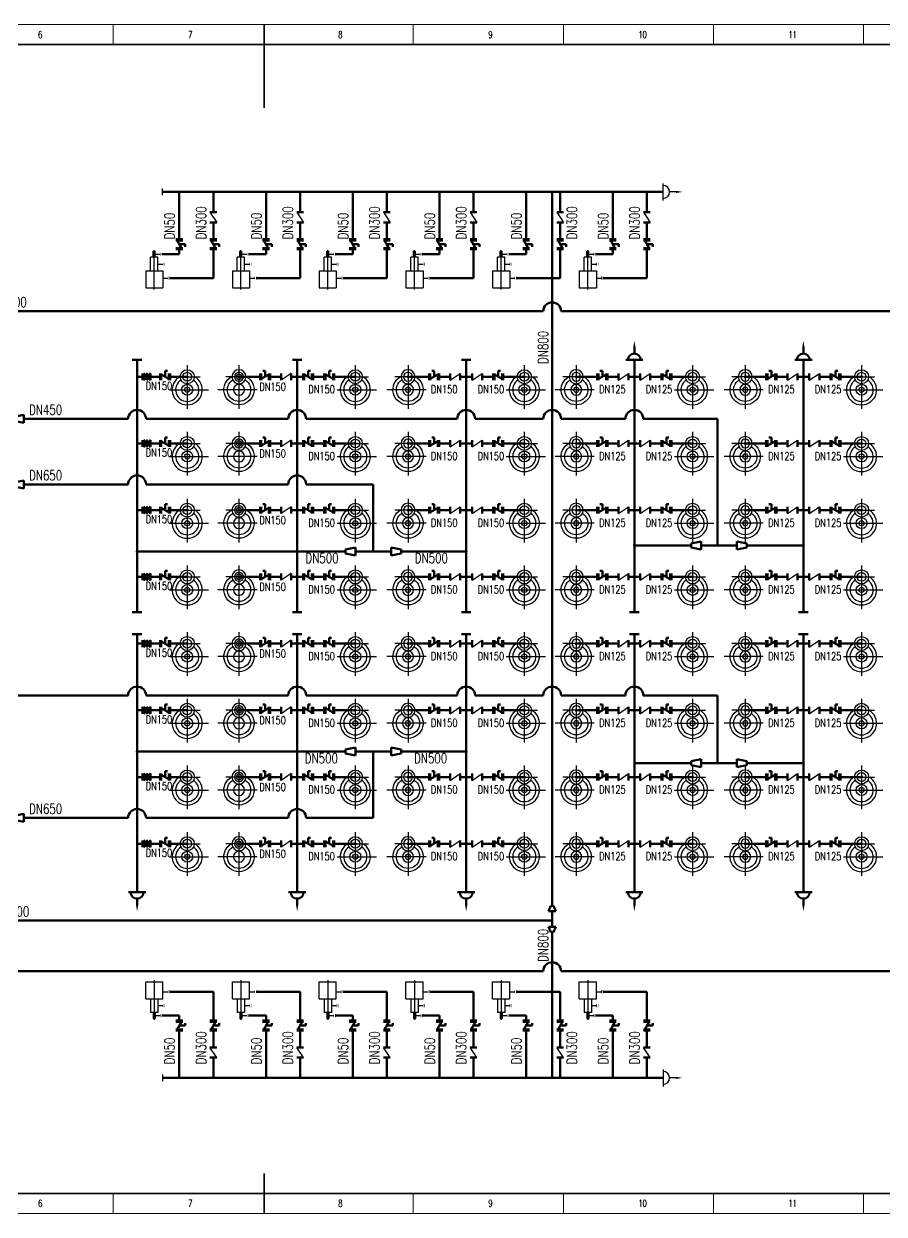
# Model space of a CAD drawing. Header units: millimetres. Extents: x 70541 to 102095, y 10027 to 51525.
# Drawn here: x 82714 to 95613, y 33681 to 51525 of the extents above; entities that cross this region are included whole.
import ezdxf

# ---------------------------------------------------------------- set-up
doc = ezdxf.new("R2010")
doc.units = ezdxf.units.MM
doc.header["$LTSCALE"] = 10
for name, pattern in [('DASHED', [0.75, 0.5, -0.25]), ('ZX1', [4.4, 4, -0.15, 0.1, -0.15]), ('ZX2', [2.4, 2, -0.15, 0.1, -0.15])]:
    doc.linetypes.add(name, pattern=pattern)
for name, color, linetype in [('1', 1, 'ZX1'), ('3', 3, 'Continuous'), ('5', 6, 'Continuous'), ('6', 1, 'ZX2'), ('TK-ABCD-TTLB-E', 3, 'Continuous')]:
    doc.layers.add(name, color=color, linetype=linetype)
doc.layers.add('LZ-0004-XX-N', color=2, linetype='DASHED', lineweight=25)
doc.styles.add('simhztxt', font='simplex.shx', dxfattribs={"width": 0.8, "bigfont": 'hztxt.shx'})

# ---------------------------------------------------------------- blocks, each defined once
blk = doc.blocks.new('*U53')
blk.add_line((635, -426), (736, -275))
at = {"layer": '1'}
blk.add_line((-200, 732), (-200, 139), dxfattribs=at)
blk.add_line((-200, 732), (-200, 139), dxfattribs=at)
blk.add_line((-200, 732), (-200, 139), dxfattribs=at)
at = {"layer": '5'}
for p, q in [((-329, 707), (-71, 707)), ((-329, 452), (-329, 707)), ((-329, 707), (-71, 707)), ((-329, 452), (-329, 707)), ((-329, 707), (-71, 707)), ((-329, 452), (-329, 707)), ((-71, 452), (-71, 707)), ((-71, 452), (-71, 707)), ((-71, 452), (-71, 707)), ((-71, 559), (7, 559)), ((-71, 559), (7, 559)), ((-71, 559), (7, 559)), ((-329, 452), (-71, 452)), ((-329, 452), (-71, 452)), ((-329, 452), (-71, 452)), ((-255, 452), (-255, 248)), ((-255, 452), (-255, 248)), ((-255, 452), (-255, 248)), ((-145, 452), (-145, 248)), ((-145, 452), (-145, 248)), ((-145, 452), (-145, 248)), ((-145, 248), (-255, 248)), ((-145, 248), (-255, 248)), ((-145, 248), (-255, 248)), ((-215, 248), (-215, 157)), ((-215, 248), (-215, 157)), ((-215, 248), (-215, 157)), ((-185, 248), (-185, 157)), ((-185, 248), (-185, 157)), ((-185, 248), (-185, 157)), ((-185, 201), (-108, 201)), ((-185, 201), (-108, 201)), ((-185, 201), (-108, 201)), ((-145, 352), (-67, 352)), ((-145, 352), (-67, 352)), ((-145, 352), (-67, 352)), ((-215, 157), (-185, 157)), ((-215, 157), (-185, 157)), ((-215, 157), (-185, 157))]:
    blk.add_line(p, q, dxfattribs=at)
at = {"layer": '5', "const_width": 6.3}
for points in [[(7, 535), (7, 583)], [(7, 535), (7, 583)], [(7, 535), (7, 583)], [(28, 535), (28, 583)], [(28, 535), (28, 583)], [(28, 535), (28, 583)], [(-67, 328), (-67, 376)], [(-67, 328), (-67, 376)], [(-67, 328), (-67, 376)], [(-46, 328), (-46, 376)], [(-46, 328), (-46, 376)], [(-46, 328), (-46, 376)], [(-108, 178), (-108, 225)], [(-108, 178), (-108, 225)], [(-108, 178), (-108, 225)], [(-86, 178), (-86, 225)], [(-86, 178), (-86, 225)], [(-86, 178), (-86, 225)]]:
    blk.add_lwpolyline(points, dxfattribs=at)
at = {"layer": 'LZ-0004-XX-N', "color": 6, "linetype": 'ByBlock', "lineweight": 50, "ltscale": 10}
for p, q in [((28, 559), (686, 559)), ((686, 559), (686, 128)), ((-86, 201), (175, 201)), ((175, 201), (175, 128)), ((124, 128), (226, 128)), ((124, 128), (226, 128)), ((124, 128), (226, 128)), ((124, 128), (226, 128)), ((124, 128), (226, 128)), ((124, 128), (226, 128)), ((124, 110), (226, 110)), ((124, 110), (226, 110)), ((124, 110), (226, 110)), ((124, 110), (226, 110)), ((124, 110), (226, 110)), ((124, 110), (226, 110)), ((143, -5), (207, 110)), ((143, -5), (207, 110)), ((143, -5), (207, 110)), ((143, -5), (207, 110)), ((143, -5), (207, 110)), ((143, -5), (207, 110)), ((175, 53), (264, 53)), ((175, 53), (264, 53)), ((175, 53), (264, 53)), ((175, 53), (264, 53)), ((175, 53), (264, 53)), ((175, 53), (264, 53)), ((264, 89), (264, 53)), ((264, 89), (264, 53)), ((264, 89), (264, 53)), ((264, 89), (264, 53)), ((264, 89), (264, 53)), ((264, 89), (264, 53)), ((635, 128), (736, 128)), ((635, 128), (736, 128)), ((635, 128), (736, 128)), ((635, 128), (736, 128)), ((635, 128), (736, 128)), ((635, 128), (736, 128)), ((635, 110), (736, 110)), ((635, 110), (736, 110)), ((635, 110), (736, 110)), ((635, 110), (736, 110)), ((635, 110), (736, 110)), ((635, 110), (736, 110)), ((653, -5), (718, 110)), ((653, -5), (718, 110)), ((653, -5), (718, 110)), ((653, -5), (718, 110)), ((653, -5), (718, 110)), ((653, -5), (718, 110)), ((686, 53), (774, 53)), ((686, 53), (774, 53)), ((686, 53), (774, 53)), ((686, 53), (774, 53)), ((686, 53), (774, 53)), ((686, 53), (774, 53)), ((774, 89), (774, 53)), ((774, 89), (774, 53)), ((774, 89), (774, 53)), ((774, 89), (774, 53)), ((774, 89), (774, 53)), ((774, 89), (774, 53)), ((124, -5), (226, -5)), ((124, -5), (226, -5)), ((124, -5), (226, -5)), ((124, -5), (226, -5)), ((124, -5), (226, -5)), ((124, -5), (226, -5)), ((124, -23), (226, -23)), ((124, -23), (226, -23)), ((124, -23), (226, -23)), ((124, -23), (226, -23)), ((124, -23), (226, -23)), ((124, -23), (226, -23)), ((175, -23), (175, -732)), ((635, -5), (736, -5)), ((635, -5), (736, -5)), ((635, -5), (736, -5)), ((635, -5), (736, -5)), ((635, -5), (736, -5)), ((635, -5), (736, -5)), ((635, -23), (736, -23)), ((635, -23), (736, -23)), ((635, -23), (736, -23)), ((635, -23), (736, -23)), ((635, -23), (736, -23)), ((635, -23), (736, -23)), ((686, -23), (686, -275)), ((635, -275), (736, -275)), ((635, -275), (736, -275)), ((635, -275), (736, -275)), ((635, -275), (736, -275)), ((635, -275), (736, -275)), ((635, -275), (736, -275)), ((635, -426), (736, -426)), ((635, -426), (736, -426)), ((635, -426), (736, -426)), ((635, -426), (736, -426)), ((635, -426), (736, -426)), ((635, -426), (736, -426)), ((686, -426), (686, -732))]:
    blk.add_line(p, q, dxfattribs=at)
blk = doc.blocks.new('*U54')
at = {"color": 0, "linetype": 'ByBlock', "lineweight": -2, "transparency": 16777216}
for p in [(0, 0), (1300, 0), (2600, 0), (3900, 0), (5200, 0), (6500, 0)]:
    blk.add_blockref('*U53', p, dxfattribs=at)
blk = doc.blocks.new('*U55')
for p, q in [((-221, 196), (-221, 114)), ((-200, 196), (-200, 114)), ((-179, 196), (-179, 114)), ((-159, 196), (-159, 114)), ((-138, 196), (-138, 114))]:
    blk.add_line(p, q)
for centre, start, end in [((-231, 196), 180, 0), ((-210, 196), 0, 180), ((-190, 196), 180, 0), ((-169, 196), 0, 180), ((-148, 196), 180, 0), ((-128, 196), 0, 180), ((-231, 114), 0, 180), ((-210, 114), 180, 0), ((-190, 114), 0, 180), ((-169, 114), 180, 0), ((-148, 114), 0, 180), ((-128, 114), 180, 0)]:
    blk.add_arc(centre, 10.3, start, end)
at = {"layer": '5', "const_width": 21.6}
blk.add_lwpolyline([(432, 144, 1), (432, 166, 1)], format="xyb", close=True, dxfattribs=at)
at = {"layer": '5'}
for centre, radius in [((432, 155), 105), ((432, 155), 66.5), ((432, -40), 81.9), ((432, -40), 38.7)]:
    blk.add_circle(centre, radius, dxfattribs=at)
for radius, start, end in [(226, 117.6733, 62.3267), (174, 122.3865, 57.6135)]:
    blk.add_arc((432, -40), radius, start, end, dxfattribs=at)
at = {"layer": '6'}
for p, q in [((432, 327), (432, -327)), ((248, 155), (631, 155)), ((162, -40), (750, -40))]:
    blk.add_line(p, q, dxfattribs=at)
at = {"layer": 'LZ-0004-XX-N', "color": 6, "linetype": 'ByBlock', "lineweight": 50, "ltscale": 10}
for p, q in [((-241, 206), (-241, 104)), ((-117, 206), (-117, 104)), ((25, 206), (25, 104)), ((43, 206), (43, 104)), ((43, 187), (158, 123)), ((100, 155), (100, 244)), ((136, 244), (100, 244)), ((158, 206), (158, 104)), ((176, 206), (176, 104)), ((-241, 155), (-320, 155)), ((25, 155), (-117, 155)), ((432, 155), (176, 155))]:
    blk.add_line(p, q, dxfattribs=at)
blk = doc.blocks.new('*U56')
at = {"color": 0, "linetype": 'ByBlock', "lineweight": -2, "transparency": 16777216}
for p in [(0, 7000), (0, 6000), (0, 5000), (0, 4000), (0, 3000), (0, 2000), (0, 1000), (0, 0)]:
    blk.add_blockref('*U55', p, dxfattribs=at)
blk = doc.blocks.new('*U62')
at = {"layer": '5', "const_width": 21.6}
blk.add_lwpolyline([(432, 144, 1), (432, 166, 1)], format="xyb", close=True, dxfattribs=at)
at = {"layer": '5'}
for centre, radius in [((432, 155), 105), ((432, 155), 66.5), ((432, -40), 81.9), ((432, -40), 38.7)]:
    blk.add_circle(centre, radius, dxfattribs=at)
for radius, start, end in [(226, 117.6733, 62.3267), (174, 122.3865, 57.6135)]:
    blk.add_arc((432, -40), radius, start, end, dxfattribs=at)
at = {"layer": '6'}
for p, q in [((432, 327), (432, -327)), ((248, 155), (631, 155)), ((162, -40), (750, -40))]:
    blk.add_line(p, q, dxfattribs=at)
at = {"layer": 'LZ-0004-XX-N', "color": 6, "linetype": 'ByBlock', "lineweight": 50, "ltscale": 10}
for p, q in [((-352, 206), (-352, 104)), ((-334, 206), (-334, 104)), ((-334, 187), (-219, 123)), ((-277, 155), (-277, 244)), ((-241, 244), (-277, 244)), ((-219, 206), (-219, 104)), ((-201, 206), (-201, 104)), ((-35, 206), (-35, 104)), ((-17, 206), (-17, 104)), ((-17, 187), (98, 123)), ((40, 155), (40, 244)), ((76, 244), (40, 244)), ((98, 206), (98, 104)), ((116, 206), (116, 104)), ((-352, 155), (-440, 155)), ((-35, 155), (-201, 155)), ((432, 155), (116, 155))]:
    blk.add_line(p, q, dxfattribs=at)
blk = doc.blocks.new('*U63')
at = {"color": 0, "linetype": 'ByBlock', "lineweight": -2, "transparency": 16777216}
for p in [(0, 7000), (0, 6000), (0, 5000), (0, 4000), (0, 3000), (0, 2000), (0, 1000), (0, 0)]:
    blk.add_blockref('*U62', p, dxfattribs=at)
blk = doc.blocks.new('*U65')
blk.add_line((-352, 206), (-201, 104))
at = {"layer": '5', "const_width": 21.6}
blk.add_lwpolyline([(432, 144, 1), (432, 166, 1)], format="xyb", close=True, dxfattribs=at)
at = {"layer": '5'}
for centre, radius in [((432, 155), 105), ((432, 155), 66.5), ((432, 155), 38.7), ((432, -40), 81.9)]:
    blk.add_circle(centre, radius, dxfattribs=at)
for radius, start, end in [(226, 117.6733, 62.3267), (174, 122.3865, 57.6135)]:
    blk.add_arc((432, -40), radius, start, end, dxfattribs=at)
at = {"layer": '6'}
for p, q in [((432, 327), (432, -327)), ((248, 155), (631, 155)), ((162, -40), (750, -40))]:
    blk.add_line(p, q, dxfattribs=at)
at = {"layer": 'LZ-0004-XX-N', "color": 6, "linetype": 'ByBlock', "lineweight": 50, "ltscale": 10}
for p, q in [((-352, 206), (-352, 104)), ((-201, 206), (-201, 104)), ((-35, 206), (-35, 104)), ((-17, 206), (-17, 104)), ((-17, 187), (98, 123)), ((40, 155), (40, 244)), ((76, 244), (40, 244)), ((98, 206), (98, 104)), ((116, 206), (116, 104)), ((-352, 155), (-440, 155)), ((-35, 155), (-201, 155)), ((432, 155), (116, 155))]:
    blk.add_line(p, q, dxfattribs=at)
blk = doc.blocks.new('*U64')
at = {"color": 0, "linetype": 'ByBlock', "lineweight": -2, "transparency": 16777216}
for p in [(0, 7000), (0, 6000), (0, 5000), (0, 4000), (0, 3000), (0, 2000), (0, 1000), (0, 0)]:
    blk.add_blockref('*U65', p, dxfattribs=at)
blk = doc.blocks.new('*U60')
blk.add_line((-352, 104), (-201, 206))
at = {"layer": '5', "const_width": 21.6}
blk.add_lwpolyline([(432, 144, 1), (432, 166, 1)], format="xyb", close=True, dxfattribs=at)
at = {"layer": '5'}
for centre, radius in [((432, 155), 105), ((432, 155), 66.5), ((432, -40), 81.9), ((432, -40), 38.7)]:
    blk.add_circle(centre, radius, dxfattribs=at)
for radius, start, end in [(226, 117.6733, 62.3267), (174, 122.3865, 57.6135)]:
    blk.add_arc((432, -40), radius, start, end, dxfattribs=at)
at = {"layer": '6'}
for p, q in [((432, 327), (432, -327)), ((248, 155), (631, 155)), ((162, -40), (750, -40))]:
    blk.add_line(p, q, dxfattribs=at)
at = {"layer": 'LZ-0004-XX-N', "color": 6, "linetype": 'ByBlock', "lineweight": 50, "ltscale": 10}
for p, q in [((-352, 206), (-352, 104)), ((-201, 206), (-201, 104)), ((-35, 206), (-35, 104)), ((-17, 206), (-17, 104)), ((-17, 187), (98, 123)), ((40, 155), (40, 244)), ((76, 244), (40, 244)), ((98, 206), (98, 104)), ((116, 206), (116, 104)), ((-352, 155), (-440, 155)), ((-35, 155), (-201, 155)), ((432, 155), (116, 155))]:
    blk.add_line(p, q, dxfattribs=at)
blk = doc.blocks.new('*U57')
at = {"color": 0, "linetype": 'ByBlock', "lineweight": -2, "transparency": 16777216}
for p in [(0, 7000), (0, 6000), (0, 5000), (0, 4000), (0, 3000), (0, 2000), (0, 1000), (0, 0)]:
    blk.add_blockref('*U60', p, dxfattribs=at)
blk = doc.blocks.new('*U59')
blk.add_line((-201, 104), (-352, 206))
at = {"layer": '5', "const_width": 21.6}
blk.add_lwpolyline([(432, 144, 1), (432, 166, 1)], format="xyb", close=True, dxfattribs=at)
at = {"layer": '5'}
for centre, radius in [((432, 155), 105), ((432, 155), 66.5), ((432, -40), 81.9), ((432, -40), 38.7)]:
    blk.add_circle(centre, radius, dxfattribs=at)
for radius, start, end in [(226, 117.6733, 62.3267), (174, 122.3865, 57.6135)]:
    blk.add_arc((432, -40), radius, start, end, dxfattribs=at)
at = {"layer": '6'}
for p, q in [((432, 327), (432, -327)), ((248, 155), (631, 155)), ((162, -40), (750, -40))]:
    blk.add_line(p, q, dxfattribs=at)
at = {"layer": 'LZ-0004-XX-N', "color": 6, "linetype": 'ByBlock', "lineweight": 50, "ltscale": 10}
for p, q in [((-352, 206), (-352, 104)), ((-201, 206), (-201, 104)), ((-35, 206), (-35, 104)), ((-17, 206), (-17, 104)), ((-17, 187), (98, 123)), ((40, 155), (40, 244)), ((76, 244), (40, 244)), ((98, 206), (98, 104)), ((116, 206), (116, 104)), ((-352, 155), (-440, 155)), ((-35, 155), (-201, 155)), ((432, 155), (116, 155))]:
    blk.add_line(p, q, dxfattribs=at)
blk = doc.blocks.new('*U58')
at = {"color": 0, "linetype": 'ByBlock', "lineweight": -2, "transparency": 16777216}
for p in [(0, 7000), (0, 6000), (0, 5000), (0, 4000), (0, 3000), (0, 2000), (0, 1000), (0, 0)]:
    blk.add_blockref('*U59', p, dxfattribs=at)
blk = doc.blocks.new('*U66')
blk.add_line((-352, 104), (-201, 206))
at = {"layer": '5', "const_width": 21.6}
blk.add_lwpolyline([(432, 144, 1), (432, 166, 1)], format="xyb", close=True, dxfattribs=at)
at = {"layer": '5'}
for centre, radius in [((432, 155), 105), ((432, 155), 66.5), ((432, -40), 81.9), ((432, -40), 38.7)]:
    blk.add_circle(centre, radius, dxfattribs=at)
for radius, start, end in [(226, 117.6733, 62.3267), (174, 122.3865, 57.6135)]:
    blk.add_arc((432, -40), radius, start, end, dxfattribs=at)
at = {"layer": '6'}
for p, q in [((432, 327), (432, -327)), ((248, 155), (631, 155)), ((162, -40), (750, -40))]:
    blk.add_line(p, q, dxfattribs=at)
at = {"layer": 'LZ-0004-XX-N', "color": 6, "linetype": 'ByBlock', "lineweight": 50, "ltscale": 10}
for p, q in [((-352, 206), (-352, 104)), ((-201, 206), (-201, 104)), ((-35, 206), (-35, 104)), ((-17, 206), (-17, 104)), ((-17, 187), (98, 123)), ((40, 155), (40, 244)), ((76, 244), (40, 244)), ((98, 206), (98, 104)), ((116, 206), (116, 104)), ((-352, 155), (-440, 155)), ((-35, 155), (-201, 155)), ((432, 155), (116, 155))]:
    blk.add_line(p, q, dxfattribs=at)
blk = doc.blocks.new('*U67')
at = {"color": 0, "linetype": 'ByBlock', "lineweight": -2, "transparency": 16777216}
for p in [(0, 7000), (0, 6000), (0, 5000), (0, 4000), (0, 3000), (0, 2000), (0, 1000), (0, 0)]:
    blk.add_blockref('*U66', p, dxfattribs=at)
blk = doc.blocks.new('*U69')
blk.add_line((-201, 104), (-352, 206))
at = {"layer": '5', "const_width": 21.6}
blk.add_lwpolyline([(432, 144, 1), (432, 166, 1)], format="xyb", close=True, dxfattribs=at)
at = {"layer": '5'}
for centre, radius in [((432, 155), 105), ((432, 155), 66.5), ((432, -40), 81.9), ((432, -40), 38.7)]:
    blk.add_circle(centre, radius, dxfattribs=at)
for radius, start, end in [(226, 117.6733, 62.3267), (174, 122.3865, 57.6135)]:
    blk.add_arc((432, -40), radius, start, end, dxfattribs=at)
at = {"layer": '6'}
for p, q in [((432, 327), (432, -327)), ((248, 155), (631, 155)), ((162, -40), (750, -40))]:
    blk.add_line(p, q, dxfattribs=at)
at = {"layer": 'LZ-0004-XX-N', "color": 6, "linetype": 'ByBlock', "lineweight": 50, "ltscale": 10}
for p, q in [((-352, 206), (-352, 104)), ((-201, 206), (-201, 104)), ((-35, 206), (-35, 104)), ((-17, 206), (-17, 104)), ((-17, 187), (98, 123)), ((40, 155), (40, 244)), ((76, 244), (40, 244)), ((98, 206), (98, 104)), ((116, 206), (116, 104)), ((-352, 155), (-440, 155)), ((-35, 155), (-201, 155)), ((432, 155), (116, 155))]:
    blk.add_line(p, q, dxfattribs=at)
blk = doc.blocks.new('*U68')
at = {"color": 0, "linetype": 'ByBlock', "lineweight": -2, "transparency": 16777216}
for p in [(0, 7000), (0, 6000), (0, 5000), (0, 4000), (0, 3000), (0, 2000), (0, 1000), (0, 0)]:
    blk.add_blockref('*U69', p, dxfattribs=at)
blk = doc.blocks.new('*U71')
blk.add_line((-201, 104), (-352, 206))
at = {"layer": '5', "const_width": 21.6}
blk.add_lwpolyline([(432, 144, 1), (432, 166, 1)], format="xyb", close=True, dxfattribs=at)
at = {"layer": '5'}
for centre, radius in [((432, 155), 105), ((432, 155), 66.5), ((432, -40), 81.9), ((432, -40), 38.7)]:
    blk.add_circle(centre, radius, dxfattribs=at)
for radius, start, end in [(226, 117.6733, 62.3267), (174, 122.3865, 57.6135)]:
    blk.add_arc((432, -40), radius, start, end, dxfattribs=at)
at = {"layer": '6'}
for p, q in [((432, 327), (432, -327)), ((248, 155), (631, 155)), ((162, -40), (750, -40))]:
    blk.add_line(p, q, dxfattribs=at)
at = {"layer": 'LZ-0004-XX-N', "color": 6, "linetype": 'ByBlock', "lineweight": 50, "ltscale": 10}
for p, q in [((-352, 206), (-352, 104)), ((-201, 206), (-201, 104)), ((-35, 206), (-35, 104)), ((-17, 206), (-17, 104)), ((-17, 187), (98, 123)), ((40, 155), (40, 244)), ((76, 244), (40, 244)), ((98, 206), (98, 104)), ((116, 206), (116, 104)), ((-352, 155), (-440, 155)), ((-35, 155), (-201, 155)), ((432, 155), (116, 155))]:
    blk.add_line(p, q, dxfattribs=at)
blk = doc.blocks.new('*U70')
at = {"color": 0, "linetype": 'ByBlock', "lineweight": -2, "transparency": 16777216}
for p in [(0, 7000), (0, 6000), (0, 5000), (0, 4000), (0, 3000), (0, 2000), (0, 1000), (0, 0)]:
    blk.add_blockref('*U71', p, dxfattribs=at)
blk = doc.blocks.new('*U73')
at = {"layer": '5', "style": 'simhztxt', "width": 0.75}
blk.add_text('DN150', height=120, dxfattribs=at).set_placement((-161, -58))
blk = doc.blocks.new('*U74')
at = {"color": 0, "linetype": 'ByBlock', "lineweight": -2, "transparency": 16777216}
for p in [(0, 7000), (0, 6000), (0, 5000), (0, 4000), (0, 3000), (0, 2000), (0, 1000), (0, 0)]:
    blk.add_blockref('*U73', p, dxfattribs=at)
blk = doc.blocks.new('*U76')
at = {"layer": '5', "style": 'simhztxt', "width": 0.75}
blk.add_text('DN150', height=120, dxfattribs=at).set_placement((-161, -58))
blk = doc.blocks.new('*U77')
at = {"color": 0, "linetype": 'ByBlock', "lineweight": -2, "transparency": 16777216}
for p in [(0, 7000), (0, 6000), (0, 5000), (0, 4000), (0, 3000), (0, 2000), (0, 1000), (0, 0)]:
    blk.add_blockref('*U76', p, dxfattribs=at)
blk = doc.blocks.new('*U78')
at = {"layer": '5', "style": 'simhztxt', "width": 0.75}
blk.add_text('DN150', height=120, dxfattribs=at).set_placement((-161, -58))
blk = doc.blocks.new('*U79')
at = {"color": 0, "linetype": 'ByBlock', "lineweight": -2, "transparency": 16777216}
for p in [(0, 7000), (0, 6000), (0, 5000), (0, 4000), (0, 3000), (0, 2000), (0, 1000), (0, 0)]:
    blk.add_blockref('*U78', p, dxfattribs=at)
blk = doc.blocks.new('*U96')
at = {"layer": '5', "style": 'simhztxt', "width": 0.75}
blk.add_text('DN150', height=120, dxfattribs=at).set_placement((-161, -58))
blk = doc.blocks.new('*U98')
at = {"color": 0, "linetype": 'ByBlock', "lineweight": -2, "transparency": 16777216}
for p in [(0, 7000), (0, 6000), (0, 5000), (0, 4000), (0, 3000), (0, 2000), (0, 1000), (0, 0)]:
    blk.add_blockref('*U96', p, dxfattribs=at)
blk = doc.blocks.new('*U99')
at = {"layer": '5', "style": 'simhztxt', "width": 0.75}
blk.add_text('DN150', height=120, dxfattribs=at).set_placement((-161, -58))
blk = doc.blocks.new('*U101')
at = {"color": 0, "linetype": 'ByBlock', "lineweight": -2, "transparency": 16777216}
for p in [(0, 7000), (0, 6000), (0, 5000), (0, 4000), (0, 3000), (0, 2000), (0, 1000), (0, 0)]:
    blk.add_blockref('*U99', p, dxfattribs=at)
blk = doc.blocks.new('*U102')
at = {"layer": '5', "style": 'simhztxt', "width": 0.75}
blk.add_text('DN125', height=120, dxfattribs=at).set_placement((-161, -58))
blk = doc.blocks.new('*U104')
at = {"color": 0, "linetype": 'ByBlock', "lineweight": -2, "transparency": 16777216}
for p in [(0, 7000), (0, 6000), (0, 5000), (0, 4000), (0, 3000), (0, 2000), (0, 1000), (0, 0)]:
    blk.add_blockref('*U102', p, dxfattribs=at)
blk = doc.blocks.new('*U105')
at = {"layer": '5', "style": 'simhztxt', "width": 0.75}
blk.add_text('DN125', height=120, dxfattribs=at).set_placement((-161, -58))
blk = doc.blocks.new('*U107')
at = {"color": 0, "linetype": 'ByBlock', "lineweight": -2, "transparency": 16777216}
for p in [(0, 7000), (0, 6000), (0, 5000), (0, 4000), (0, 3000), (0, 2000), (0, 1000), (0, 0)]:
    blk.add_blockref('*U105', p, dxfattribs=at)
blk = doc.blocks.new('*U108')
at = {"layer": '5', "style": 'simhztxt', "width": 0.75}
blk.add_text('DN125', height=120, dxfattribs=at).set_placement((-161, -58))
blk = doc.blocks.new('*U110')
at = {"color": 0, "linetype": 'ByBlock', "lineweight": -2, "transparency": 16777216}
for p in [(0, 7000), (0, 6000), (0, 5000), (0, 4000), (0, 3000), (0, 2000), (0, 1000), (0, 0)]:
    blk.add_blockref('*U108', p, dxfattribs=at)
blk = doc.blocks.new('*U111')
blk.add_line((-352, 104), (-201, 206))
at = {"layer": '5', "const_width": 21.6}
blk.add_lwpolyline([(432, 144, 1), (432, 166, 1)], format="xyb", close=True, dxfattribs=at)
at = {"layer": '5'}
for centre, radius in [((432, 155), 105), ((432, 155), 66.5), ((432, -40), 81.9), ((432, -40), 38.7)]:
    blk.add_circle(centre, radius, dxfattribs=at)
for radius, start, end in [(226, 117.6733, 62.3267), (174, 122.3865, 57.6135)]:
    blk.add_arc((432, -40), radius, start, end, dxfattribs=at)
at = {"layer": '6'}
for p, q in [((432, 327), (432, -327)), ((248, 155), (631, 155)), ((162, -40), (750, -40))]:
    blk.add_line(p, q, dxfattribs=at)
at = {"layer": 'LZ-0004-XX-N', "color": 6, "linetype": 'ByBlock', "lineweight": 50, "ltscale": 10}
for p, q in [((-352, 206), (-352, 104)), ((-201, 206), (-201, 104)), ((-35, 206), (-35, 104)), ((-17, 206), (-17, 104)), ((-17, 187), (98, 123)), ((40, 155), (40, 244)), ((76, 244), (40, 244)), ((98, 206), (98, 104)), ((116, 206), (116, 104)), ((-352, 155), (-440, 155)), ((-35, 155), (-201, 155)), ((432, 155), (116, 155))]:
    blk.add_line(p, q, dxfattribs=at)
blk = doc.blocks.new('*U113')
at = {"color": 0, "linetype": 'ByBlock', "lineweight": -2, "transparency": 16777216}
for p in [(0, 7000), (0, 6000), (0, 5000), (0, 4000), (0, 3000), (0, 2000), (0, 1000), (0, 0)]:
    blk.add_blockref('*U111', p, dxfattribs=at)
blk = doc.blocks.new('*U114')
at = {"layer": '5', "style": 'simhztxt', "width": 0.75}
blk.add_text('DN125', height=120, dxfattribs=at).set_placement((-161, -58))
blk = doc.blocks.new('*U116')
at = {"color": 0, "linetype": 'ByBlock', "lineweight": -2, "transparency": 16777216}
for p in [(0, 7000), (0, 6000), (0, 5000), (0, 4000), (0, 3000), (0, 2000), (0, 1000), (0, 0)]:
    blk.add_blockref('*U114', p, dxfattribs=at)
blk = doc.blocks.new('*U120')
blk.add_line((736, -426), (635, -275))
at = {"layer": '1'}
blk.add_line((-200, 732), (-200, 139), dxfattribs=at)
blk.add_line((-200, 732), (-200, 139), dxfattribs=at)
blk.add_line((-200, 732), (-200, 139), dxfattribs=at)
at = {"layer": '5'}
for p, q in [((-329, 707), (-71, 707)), ((-329, 452), (-329, 707)), ((-329, 707), (-71, 707)), ((-329, 452), (-329, 707)), ((-329, 707), (-71, 707)), ((-329, 452), (-329, 707)), ((-71, 452), (-71, 707)), ((-71, 452), (-71, 707)), ((-71, 452), (-71, 707)), ((-71, 559), (7, 559)), ((-71, 559), (7, 559)), ((-71, 559), (7, 559)), ((-329, 452), (-71, 452)), ((-329, 452), (-71, 452)), ((-329, 452), (-71, 452)), ((-255, 452), (-255, 248)), ((-255, 452), (-255, 248)), ((-255, 452), (-255, 248)), ((-145, 452), (-145, 248)), ((-145, 452), (-145, 248)), ((-145, 452), (-145, 248)), ((-145, 248), (-255, 248)), ((-145, 248), (-255, 248)), ((-145, 248), (-255, 248)), ((-215, 248), (-215, 157)), ((-215, 248), (-215, 157)), ((-215, 248), (-215, 157)), ((-185, 248), (-185, 157)), ((-185, 248), (-185, 157)), ((-185, 248), (-185, 157)), ((-185, 201), (-108, 201)), ((-185, 201), (-108, 201)), ((-185, 201), (-108, 201)), ((-145, 352), (-67, 352)), ((-145, 352), (-67, 352)), ((-145, 352), (-67, 352)), ((-215, 157), (-185, 157)), ((-215, 157), (-185, 157)), ((-215, 157), (-185, 157))]:
    blk.add_line(p, q, dxfattribs=at)
at = {"layer": '5', "const_width": 6.3}
for points in [[(7, 535), (7, 583)], [(7, 535), (7, 583)], [(7, 535), (7, 583)], [(28, 535), (28, 583)], [(28, 535), (28, 583)], [(28, 535), (28, 583)], [(-67, 328), (-67, 376)], [(-67, 328), (-67, 376)], [(-67, 328), (-67, 376)], [(-46, 328), (-46, 376)], [(-46, 328), (-46, 376)], [(-46, 328), (-46, 376)], [(-108, 178), (-108, 225)], [(-108, 178), (-108, 225)], [(-108, 178), (-108, 225)], [(-86, 178), (-86, 225)], [(-86, 178), (-86, 225)], [(-86, 178), (-86, 225)]]:
    blk.add_lwpolyline(points, dxfattribs=at)
at = {"layer": 'LZ-0004-XX-N', "color": 6, "linetype": 'ByBlock', "lineweight": 50, "ltscale": 10}
for p, q in [((28, 559), (686, 559)), ((686, 559), (686, 128)), ((-86, 201), (175, 201)), ((175, 201), (175, 128)), ((124, 128), (226, 128)), ((124, 128), (226, 128)), ((124, 128), (226, 128)), ((124, 128), (226, 128)), ((124, 128), (226, 128)), ((124, 128), (226, 128)), ((124, 110), (226, 110)), ((124, 110), (226, 110)), ((124, 110), (226, 110)), ((124, 110), (226, 110)), ((124, 110), (226, 110)), ((124, 110), (226, 110)), ((143, -5), (207, 110)), ((143, -5), (207, 110)), ((143, -5), (207, 110)), ((143, -5), (207, 110)), ((143, -5), (207, 110)), ((143, -5), (207, 110)), ((175, 53), (264, 53)), ((175, 53), (264, 53)), ((175, 53), (264, 53)), ((175, 53), (264, 53)), ((175, 53), (264, 53)), ((175, 53), (264, 53)), ((264, 89), (264, 53)), ((264, 89), (264, 53)), ((264, 89), (264, 53)), ((264, 89), (264, 53)), ((264, 89), (264, 53)), ((264, 89), (264, 53)), ((635, 128), (736, 128)), ((635, 128), (736, 128)), ((635, 128), (736, 128)), ((635, 128), (736, 128)), ((635, 128), (736, 128)), ((635, 128), (736, 128)), ((635, 110), (736, 110)), ((635, 110), (736, 110)), ((635, 110), (736, 110)), ((635, 110), (736, 110)), ((635, 110), (736, 110)), ((635, 110), (736, 110)), ((653, -5), (718, 110)), ((653, -5), (718, 110)), ((653, -5), (718, 110)), ((653, -5), (718, 110)), ((653, -5), (718, 110)), ((653, -5), (718, 110)), ((686, 53), (774, 53)), ((686, 53), (774, 53)), ((686, 53), (774, 53)), ((686, 53), (774, 53)), ((686, 53), (774, 53)), ((686, 53), (774, 53)), ((774, 89), (774, 53)), ((774, 89), (774, 53)), ((774, 89), (774, 53)), ((774, 89), (774, 53)), ((774, 89), (774, 53)), ((774, 89), (774, 53)), ((124, -5), (226, -5)), ((124, -5), (226, -5)), ((124, -5), (226, -5)), ((124, -5), (226, -5)), ((124, -5), (226, -5)), ((124, -5), (226, -5)), ((124, -23), (226, -23)), ((124, -23), (226, -23)), ((124, -23), (226, -23)), ((124, -23), (226, -23)), ((124, -23), (226, -23)), ((124, -23), (226, -23)), ((175, -23), (175, -732)), ((635, -5), (736, -5)), ((635, -5), (736, -5)), ((635, -5), (736, -5)), ((635, -5), (736, -5)), ((635, -5), (736, -5)), ((635, -5), (736, -5)), ((635, -23), (736, -23)), ((635, -23), (736, -23)), ((635, -23), (736, -23)), ((635, -23), (736, -23)), ((635, -23), (736, -23)), ((635, -23), (736, -23)), ((686, -23), (686, -275)), ((635, -275), (736, -275)), ((635, -275), (736, -275)), ((635, -275), (736, -275)), ((635, -275), (736, -275)), ((635, -275), (736, -275)), ((635, -275), (736, -275)), ((635, -426), (736, -426)), ((635, -426), (736, -426)), ((635, -426), (736, -426)), ((635, -426), (736, -426)), ((635, -426), (736, -426)), ((635, -426), (736, -426)), ((686, -426), (686, -732))]:
    blk.add_line(p, q, dxfattribs=at)
blk = doc.blocks.new('*U122')
at = {"color": 0, "linetype": 'ByBlock', "lineweight": -2, "transparency": 16777216}
for p in [(0, 0), (1300, 0), (2600, 0), (3900, 0), (5200, 0), (6500, 0)]:
    blk.add_blockref('*U120', p, dxfattribs=at)

msp = doc.modelspace()

# ---------------------------------------------------------------- linework, layer by layer
at = {"layer": '3'}
for p, q in [((92299, 48876), (92299, 49133)), ((84793, 48954), (84793, 49055)), ((84793, 48954), (84793, 49055)), ((84793, 48954), (84793, 49055)), ((84793, 48954), (84793, 49055)), ((84793, 48954), (84793, 49055)), ((84793, 48954), (84793, 49055)), ((92492, 49005), (92396, 49005)), ((84793, 35774), (84793, 35673)), ((84793, 35774), (84793, 35673)), ((84793, 35774), (84793, 35673)), ((84793, 35774), (84793, 35673)), ((84793, 35774), (84793, 35673)), ((84793, 35774), (84793, 35673)), ((92299, 35852), (92299, 35595)), ((92492, 35724), (92396, 35724))]:
    msp.add_line(p, q, dxfattribs=at)
at = {"layer": '3', "color": 3, "linetype": 'ByBlock', "lineweight": 50, "ltscale": 10}
for p, q in [((84793, 49005), (92299, 49005)), ((90635, 38302), (90635, 49005)), ((90501, 47216), (82111, 47216)), ((97264, 47216), (90769, 47216)), ((91868, 46679), (91868, 46583)), ((94402, 46679), (94402, 46583)), ((84340, 46486), (84484, 46486)), ((84412, 46486), (84412, 42705)), ((86740, 46486), (86884, 46486)), ((86812, 46486), (86812, 42705)), ((89274, 46486), (89418, 46486)), ((89346, 46486), (89346, 42705)), ((91997, 46486), (91740, 46486)), ((91868, 46486), (91868, 42705)), ((94531, 46486), (94274, 46486)), ((94402, 46486), (94402, 42705)), ((82564, 45633), (82714, 45663)), ((82714, 45543), (82564, 45573)), ((82714, 45663), (82714, 45543)), ((84278, 45603), (82714, 45603)), ((86678, 45603), (84546, 45603)), ((89212, 45603), (86946, 45603)), ((89480, 45603), (90501, 45603)), ((90769, 45603), (91734, 45603)), ((92002, 45603), (93114, 45603)), ((93114, 45603), (93114, 43703)), ((82564, 44651), (82714, 44681)), ((82714, 44681), (82714, 44561)), ((84278, 44621), (82714, 44621)), ((86678, 44621), (84546, 44621)), ((87954, 44621), (86946, 44621)), ((87954, 44621), (87954, 43615)), ((82714, 44561), (82564, 44591)), ((92717, 43733), (92867, 43763)), ((92717, 43673), (92717, 43733)), ((92867, 43763), (92867, 43643)), ((93404, 43763), (93404, 43643)), ((93554, 43733), (93404, 43763)), ((93554, 43673), (93554, 43733)), ((87536, 43615), (84412, 43615)), ((87536, 43645), (87686, 43675)), ((87536, 43585), (87536, 43645)), ((87686, 43555), (87536, 43585)), ((87686, 43675), (87686, 43555)), ((87686, 43615), (88223, 43615)), ((88223, 43675), (88223, 43555)), ((88373, 43645), (88223, 43675)), ((88223, 43555), (88373, 43585)), ((88373, 43585), (88373, 43645)), ((88373, 43615), (89346, 43615)), ((91868, 43703), (92717, 43703)), ((92867, 43643), (92717, 43673)), ((92867, 43703), (93404, 43703)), ((93404, 43643), (93554, 43673)), ((93554, 43703), (94402, 43703)), ((84340, 42705), (84484, 42705)), ((86740, 42705), (86884, 42705)), ((89274, 42705), (89418, 42705)), ((91796, 42705), (91940, 42705)), ((94330, 42705), (94474, 42705)), ((84340, 42374), (84484, 42374)), ((84412, 42374), (84412, 38507)), ((86740, 42374), (86884, 42374)), ((86812, 42374), (86812, 38507)), ((89274, 42374), (89418, 42374)), ((89346, 42374), (89346, 38507)), ((91796, 42374), (91940, 42374)), ((91868, 42374), (91868, 38507)), ((94330, 42374), (94474, 42374)), ((94402, 42374), (94402, 38507)), ((84278, 41457), (82111, 41457)), ((86678, 41457), (84546, 41457)), ((89212, 41457), (86946, 41457)), ((89480, 41457), (90501, 41457)), ((90769, 41457), (91734, 41457)), ((92002, 41457), (93114, 41457)), ((93114, 41457), (93114, 40440)), ((87536, 40615), (84412, 40615)), ((87536, 40645), (87686, 40675)), ((87536, 40585), (87536, 40645)), ((87686, 40555), (87536, 40585)), ((87686, 40675), (87686, 40555)), ((87686, 40615), (88223, 40615)), ((87954, 39621), (87954, 40615)), ((88223, 40675), (88223, 40555)), ((88373, 40645), (88223, 40675)), ((88223, 40555), (88373, 40585)), ((88373, 40585), (88373, 40645)), ((88373, 40615), (89346, 40615)), ((91868, 40440), (92717, 40440)), ((92717, 40470), (92867, 40500)), ((92717, 40410), (92717, 40470)), ((92867, 40380), (92717, 40410)), ((92867, 40500), (92867, 40380)), ((92867, 40440), (93404, 40440)), ((93404, 40500), (93404, 40380)), ((93554, 40470), (93404, 40500)), ((93404, 40380), (93554, 40410)), ((93554, 40410), (93554, 40470)), ((93554, 40440), (94402, 40440)), ((82564, 39651), (82714, 39681)), ((82714, 39681), (82714, 39561)), ((84278, 39621), (82714, 39621)), ((86678, 39621), (84546, 39621)), ((87954, 39621), (86946, 39621)), ((82714, 39561), (82564, 39591)), ((84541, 38507), (84284, 38507)), ((84412, 38314), (84412, 38411)), ((86941, 38507), (86684, 38507)), ((86812, 38314), (86812, 38411)), ((89475, 38507), (89217, 38507)), ((89346, 38314), (89346, 38411)), ((91997, 38507), (91740, 38507)), ((91868, 38314), (91868, 38411)), ((94531, 38507), (94274, 38507)), ((94402, 38314), (94402, 38411)), ((90613, 38302), (90579, 38222)), ((90691, 38222), (90579, 38222)), ((90657, 38302), (90613, 38302)), ((90635, 38081), (90635, 38222)), ((90657, 38302), (90691, 38222)), ((90635, 38081), (82111, 38081)), ((90635, 38081), (90635, 37989)), ((90691, 37989), (90579, 37989)), ((90613, 37909), (90579, 37989)), ((90657, 37909), (90613, 37909)), ((90635, 37909), (90635, 35724)), ((90657, 37909), (90691, 37989)), ((90501, 37324), (82111, 37324)), ((97264, 37324), (90769, 37324)), ((84793, 35724), (92299, 35724))]:
    msp.add_line(p, q, dxfattribs=at)
at = {"layer": '3'}
for centre in [(92299, 49005), (92299, 35724)]:
    msp.add_arc(centre, 96.4, 270, 90, dxfattribs=at)
at = {"layer": '3', "color": 3, "linetype": 'ByBlock', "lineweight": 50, "ltscale": 10}
for centre, radius, start, end in [((90635, 47216), 134, 0, 180), ((91868, 46486), 96.4, 0, 180), ((94402, 46486), 96.4, 0, 180), ((84412, 45603), 134, 0, 180), ((86812, 45603), 134, 0, 180), ((89346, 45603), 134, 0, 180), ((90635, 45603), 134, 0, 180), ((91868, 45603), 134, 0, 180), ((84412, 44621), 134, 0, 180), ((86812, 44621), 134, 0, 180), ((84412, 41457), 134, 0, 180), ((86812, 41457), 134, 0, 180), ((89346, 41457), 134, 0, 180), ((90635, 41457), 134, 0, 180), ((91868, 41457), 134, 0, 180), ((84412, 39621), 134, 0, 180), ((86812, 39621), 134, 0, 180), ((84412, 38507), 96.4, 180, 0), ((86812, 38507), 96.4, 180, 0), ((89346, 38507), 96.4, 180, 0), ((91868, 38507), 96.4, 180, 0), ((94402, 38507), 96.4, 180, 0), ((90635, 37324), 134, 0, 180)]:
    msp.add_arc(centre, radius, start, end, dxfattribs=at)
at = {"layer": '3'}
for points in [[(92492, 49021), (92492, 48989), (92589, 49005)], [(92492, 35708), (92492, 35740), (92589, 35724)]]:
    msp.add_solid(points, dxfattribs=at)
at = {"layer": '3', "color": 3, "linetype": 'ByBlock', "lineweight": 50, "ltscale": 10}
for points in [[(91852, 46679), (91884, 46679), (91868, 46775)], [(94386, 46679), (94418, 46679), (94402, 46775)], [(84396, 38314), (84428, 38314), (84412, 38218)], [(86796, 38314), (86828, 38314), (86812, 38218)], [(89330, 38314), (89362, 38314), (89346, 38218)], [(91852, 38314), (91884, 38314), (91868, 38218)], [(94386, 38314), (94418, 38314), (94402, 38218)]]:
    msp.add_solid(points, dxfattribs=at)
at = {"layer": '5', "const_width": 21.6}
for points in [[(91868, 43692, 1), (91868, 43714, 1)], [(94402, 43692, 1), (94402, 43714, 1)], [(84412, 43604, 1), (84412, 43626, 1)], [(86812, 43604, 1), (86812, 43626, 1)], [(89346, 43604, 1), (89346, 43626, 1)], [(84412, 40604, 1), (84412, 40626, 1)], [(86812, 40604, 1), (86812, 40626, 1)], [(89346, 40604, 1), (89346, 40626, 1)]]:
    msp.add_lwpolyline(points, format="xyb", close=True, dxfattribs=at)
at = {"layer": 'TK-ABCD-TTLB-E', "color": 3, "linetype": 'Continuous', "lineweight": 18}
for p, q in [((102083, 51513), (70553, 51513)), ((84053, 51513), (84053, 51213)), ((88553, 51513), (88553, 51213)), ((90803, 51513), (90803, 51213)), ((93053, 51513), (93053, 51213)), ((95303, 51513), (95303, 51213)), ((84053, 33693), (84053, 33993)), ((88553, 33693), (88553, 33993)), ((90803, 33693), (90803, 33993)), ((93053, 33693), (93053, 33993)), ((95303, 33693), (95303, 33993)), ((70553, 33693), (102083, 33693))]:
    msp.add_line(p, q, dxfattribs=at)
at = {"layer": 'TK-ABCD-TTLB-E', "color": 3, "linetype": 'Continuous', "const_width": 24}
for points in [[(86318, 50263), (86318, 51513)], [(71303, 33993), (71303, 51213), (101783, 51213), (101783, 33993), (71303, 33993)], [(86318, 34293), (86318, 33693)]]:
    msp.add_lwpolyline(points, dxfattribs=at)

# ---------------------------------------------------------------- block references
at = {"xscale": -1, "rotation": 180}
msp.add_blockref('*U54', (84870, 48273), dxfattribs=at)
for name, p in [('*U56', (84732, 39079)), ('*U63', (87252, 39079)), ('*U57', (89786, 39079)), ('*U67', (92308, 39079)), ('*U113', (94842, 39079)), ('*U74', (84702, 39096)), ('*U77', (86406, 39082)), ('*U79', (87141, 39044)), ('*U98', (88979, 39044)), ('*U101', (89679, 39044)), ('*U104', (91501, 39044)), ('*U107', (92201, 39044)), ('*U110', (94035, 39044)), ('*U116', (94735, 39044)), ('*U122', (84870, 36456))]:
    msp.add_blockref(name, p)
at = {"xscale": -1}
for name, p in [('*U64', (86372, 39079)), ('*U58', (88906, 39079)), ('*U68', (91428, 39079)), ('*U70', (93962, 39079))]:
    msp.add_blockref(name, p, dxfattribs=at)

# ---------------------------------------------------------------- texts
at = {"layer": '5', "style": 'simhztxt', "width": 0.75}
for s, p in [('DN300', (85447, 48293)), ('DN300', (86747, 48293)), ('DN300', (88047, 48293)), ('DN300', (89347, 48293)), ('DN300', (91006, 48293)), ('DN300', (91947, 48293)), ('DN50', (84975, 48293)), ('DN50', (86275, 48293)), ('DN50', (87575, 48293)), ('DN50', (88875, 48293)), ('DN50', (90175, 48293)), ('DN50', (91475, 48293)), ('DN800', (90574, 46426)), ('DN800', (90574, 37463)), ('DN300', (85447, 35927)), ('DN300', (86747, 35927)), ('DN300', (88047, 35927)), ('DN300', (89347, 35927)), ('DN300', (91006, 35927)), ('DN300', (91947, 35927)), ('DN50', (84975, 35927)), ('DN50', (86275, 35927)), ('DN50', (87575, 35927)), ('DN50', (88875, 35927)), ('DN50', (90175, 35927)), ('DN50', (91475, 35927))]:
    msp.add_text(s, height=150, rotation=90, dxfattribs=at).set_placement(p)
for s, p in [('DN500', (82262, 47278)), ('DN450', (82793, 45664)), ('DN650', (82793, 44682)), ('DN500', (86937, 43441)), ('DN500', (88576, 43441)), ('DN500', (86927, 40440)), ('DN500', (88565, 40440)), ('DN650', (82793, 39682)), ('DN1000', (82203, 38143))]:
    msp.add_text(s, height=150, dxfattribs=at).set_placement(p)
at = {"layer": 'TK-ABCD-TTLB-E', "color": 3, "linetype": 'Continuous', "lineweight": 18, "style": 'simhztxt', "width": 0.7}
for s, p in [('6', (82928, 51310)), ('7', (85178, 51310)), ('8', (87428, 51310)), ('9', (89678, 51310)), ('10', (91928, 51310)), ('11', (94178, 51310)), ('6', (82928, 33790)), ('7', (85178, 33790)), ('8', (87428, 33790)), ('9', (89678, 33790)), ('10', (91928, 33790)), ('11', (94178, 33790))]:
    msp.add_text(s, height=105, dxfattribs=at).set_placement(p)

doc.saveas('drawing.dxf')
